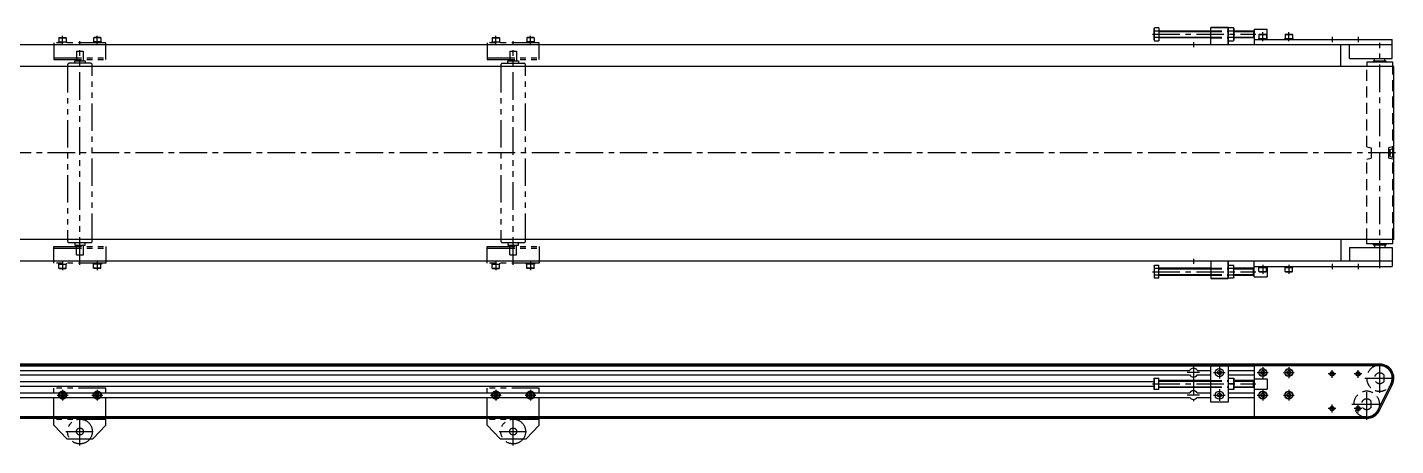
# Model space of a CAD drawing. Extents: x -48 to 3018, y -223 to 446.
# Drawn here: x 1439 to 3018, y -63 to 420 of the extents above; entities that cross this region are included whole.
import ezdxf

# ---------------------------------------------------------------- set-up
doc = ezdxf.new("R2010")
doc.units = 0
for name, pattern in [('CENTER', [50.8, 31.75, -6.35, 6.35, -6.35]), ('DASHED', [19.05, 12.7, -6.35]), ('PHANTOM', [63.5, 31.75, -6.35, 6.35, -6.35, 6.35, -6.35])]:
    doc.linetypes.add(name, pattern=pattern)
doc.layers.get('0').update_dxf_attribs({"linetype": 'CONTINUOUS'})
doc.layers.add('CENTER', color=1, linetype='CENTER')

msp = doc.modelspace()

# ---------------------------------------------------------------- linework, layer by layer
at = {"color": 7, "linetype": 'CONTINUOUS'}
for p, q in [((2739.7, 418.5), (2740.3, 419.5)), ((2739.7, 405.5), (2739.7, 418.5)), ((2745, 419.5), (2740.3, 419.5)), ((2740.3, 415.8), (2745, 415.8)), ((2745, 419.5), (2745, 404.5)), ((2745, 416), (2805, 416)), ((2825, 420), (2805, 420)), ((2805, 420), (2825, 420)), ((2805, 420), (2825, 420)), ((2805, 400), (2805, 420)), ((2805, 400), (2805, 420)), ((2825, 400), (2825, 420)), ((2825, 420), (2825, 400)), ((2831.2, 419.5), (2825, 419.5)), ((2825, 404.5), (2825, 419.5)), ((2825, 415.8), (2831.2, 415.8)), ((2831.8, 418.5), (2831.2, 419.5)), ((2831.8, 418.5), (2831.8, 405.5)), ((2831.8, 416), (2854.3, 416)), ((2854.3, 416), (2855, 415.3)), ((2854.3, 416), (2854.3, 408)), ((2855, 418), (2855, 400)), ((2855, 418), (2870, 418)), ((2860.7, 411.8), (2861.2, 412.3)), ((2860.7, 411.8), (2869.2, 411.8)), ((2860.7, 411.8), (2860.7, 407.3)), ((2861.2, 412.3), (2868.7, 412.3)), ((2868.7, 412.3), (2869.2, 411.8)), ((2869.2, 411.8), (2869.2, 407.3)), ((2870, 406), (2870, 418)), ((2890.8, 411.8), (2891.3, 412.3)), ((2890.8, 411.8), (2899.3, 411.8)), ((2890.8, 411.8), (2890.8, 407.3)), ((2891.3, 412.3), (2898.8, 412.3)), ((2898.8, 412.3), (2899.3, 411.8)), ((2899.3, 411.8), (2899.3, 407.3)), ((3014.5, 400), (-29.5, 400)), ((2739.7, 405.5), (2740.3, 404.5)), ((2745, 408.2), (2740.3, 408.2)), ((2740.3, 404.5), (2745, 404.5)), ((2805, 408), (2745, 408)), ((2831.2, 408.2), (2825, 408.2)), ((2825, 404.5), (2831.2, 404.5)), ((2831.8, 405.5), (2831.2, 404.5)), ((2854.3, 408), (2831.8, 408)), ((2855, 408.7), (2854.3, 408)), ((2855, 406), (3014.5, 406)), ((2860.4, 407.3), (2869.6, 407.3)), ((2860.4, 406), (2860.4, 407.3)), ((2865, 407.3), (2864.7, 406)), ((2865.3, 407.3), (2865, 406)), ((2869.6, 407.3), (2869.6, 406)), ((2890.4, 407.3), (2899.6, 407.3)), ((2890.4, 406), (2890.4, 407.3)), ((2895, 407.3), (2894.7, 406)), ((2895.3, 407.3), (2895, 406)), ((2899.6, 407.3), (2899.6, 406)), ((2955, 375), (2955, 400)), ((2965, 384), (2965, 400)), ((3014.5, 384), (3014.5, 406)), ((2965, 384), (3014.5, 384)), ((3015, 380), (2985, 380)), ((2985, 380), (2985, 375)), ((3007.5, 381), (2992.5, 381)), ((2992.5, 381), (2992.5, 380)), ((2994, 381.1), (2994, 384)), ((2994, 381.1), (3006, 381.1)), ((2994.6, 381.1), (2994, 381.1)), ((2994.6, 381), (2994.6, 381.1)), ((3005.4, 381), (3005.4, 381.1)), ((3005.4, 381.1), (3006, 381.1)), ((3006, 381.1), (3006, 384)), ((3007.5, 380), (3007.5, 381)), ((3015, 375), (3015, 380)), ((3016.4, 375), (-31.4, 375)), ((3016.4, 175), (3016.4, 375)), ((3016.4, 175), (-31.4, 175)), ((2955, 175), (2955, 150)), ((2985, 170), (2985, 175)), ((3015, 170), (3015, 175)), ((2965, 166), (3014.5, 166)), ((2965, 166), (2965, 150)), ((3015, 170), (2985, 170)), ((2992.5, 170), (2992.5, 169)), ((2992.5, 169), (3007.5, 169)), ((3006, 168.8), (2994, 168.8)), ((2994.6, 168.8), (2994, 168.8)), ((2994, 168.8), (2994, 166)), ((2994.6, 169), (2994.6, 168.8)), ((3005.4, 169), (3005.4, 168.8)), ((3005.4, 168.8), (3006, 168.8)), ((3006, 168.8), (3006, 166)), ((3007.5, 169), (3007.5, 170)), ((3014.5, 166), (3014.5, 144)), ((3014.5, 150), (-29.5, 150)), ((2739.7, 144.5), (2740.3, 145.5)), ((2739.7, 144.5), (2739.7, 131.5)), ((2740.3, 145.5), (2745, 145.5)), ((2745, 130.5), (2745, 145.5)), ((2805, 150), (2805, 130)), ((2805, 150), (2805, 130)), ((2825, 150), (2825, 130)), ((2825, 130), (2825, 150)), ((2825, 145.5), (2831.2, 145.5)), ((2825, 145.5), (2825, 130.5)), ((2831.8, 144.5), (2831.2, 145.5)), ((2831.8, 131.5), (2831.8, 144.5)), ((2855, 132), (2855, 150)), ((2855, 144), (3014.5, 144)), ((2860.4, 144), (2860.4, 142.7)), ((2860.4, 142.7), (2869.6, 142.7)), ((2860.7, 138.2), (2860.7, 142.7)), ((2865, 142.7), (2864.7, 144)), ((2865.3, 142.7), (2865, 144)), ((2869.2, 138.2), (2869.2, 142.7)), ((2869.6, 142.7), (2869.6, 144)), ((2870, 144), (2870, 132)), ((2890.4, 144), (2890.4, 142.7)), ((2890.4, 142.7), (2899.6, 142.7)), ((2890.8, 138.2), (2890.8, 142.7)), ((2895, 142.7), (2894.7, 144)), ((2895.3, 142.7), (2895, 144)), ((2899.3, 138.2), (2899.3, 142.7)), ((2899.6, 142.7), (2899.6, 144)), ((2965, 144), (3014.5, 144)), ((2739.7, 131.5), (2740.3, 130.5)), ((2745, 141.8), (2740.3, 141.8)), ((2740.3, 134.2), (2745, 134.2)), ((2745, 130.5), (2740.3, 130.5)), ((2805, 142), (2745, 142)), ((2745, 134), (2805, 134)), ((2825, 130), (2805, 130)), ((2805, 130), (2825, 130)), ((2805, 130), (2825, 130)), ((2831.2, 141.8), (2825, 141.8)), ((2825, 134.2), (2831.2, 134.2)), ((2831.2, 130.5), (2825, 130.5)), ((2831.8, 131.5), (2831.2, 130.5)), ((2854.3, 142), (2831.8, 142)), ((2831.8, 134), (2854.3, 134)), ((2855, 141.3), (2854.3, 142)), ((2854.3, 134), (2854.3, 142)), ((2854.3, 134), (2855, 134.7)), ((2855, 132), (2870, 132)), ((2860.7, 138.2), (2869.2, 138.2)), ((2860.7, 138.2), (2861.2, 137.7)), ((2861.2, 137.7), (2868.7, 137.7)), ((2868.7, 137.7), (2869.2, 138.2)), ((2890.8, 138.2), (2899.3, 138.2)), ((2890.8, 138.2), (2891.3, 137.7)), ((2891.3, 137.7), (2898.8, 137.7)), ((2898.8, 137.7), (2899.3, 138.2)), ((3000, 31.4), (0, 31.4)), ((3000, 30), (0, 30)), ((0, 29.5), (2855, 29.5)), ((229.2, 24.1), (2780.8, 24.1)), ((229.3, 18.9), (2780.7, 18.9)), ((2789.2, 24.1), (2805, 24.1)), ((2789.3, 18.9), (2805, 18.9)), ((2805, -12.5), (2805, 29.5)), ((2805, 29.5), (2825, 29.5)), ((2815, 23.9), (2812.9, 22.7)), ((2812.9, 22.7), (2812.9, 20.3)), ((2815, 19.1), (2812.9, 20.3)), ((2815, 23.9), (2817.1, 22.7)), ((2815, 19.1), (2817.1, 20.3)), ((2817.1, 22.7), (2817.1, 20.3)), ((2825, 29.5), (2825, -12.5)), ((2825, 24.1), (2855, 24.1)), ((2825, 18.9), (2855, 18.9)), ((3000, 29.5), (2855, 29.5)), ((2855, 29.5), (2855, -29.5)), ((2865, 23.8), (2863, 22.7)), ((2863, 22.7), (2863, 20.3)), ((2863, 20.3), (2865, 19.2)), ((2865, 26.1), (2865, 25.7)), ((2867, 22.7), (2865, 23.8)), ((2865, 19.2), (2867, 20.3)), ((2865.3, 26.1), (2865.3, 25.7)), ((2867, 20.3), (2867, 22.7)), ((2895, 23.8), (2893, 22.7)), ((2893, 22.7), (2893, 20.3)), ((2893, 20.3), (2895, 19.2)), ((2895, 26.1), (2895, 25.7)), ((2897, 22.7), (2895, 23.8)), ((2895, 19.2), (2897, 20.3)), ((2895.3, 26.1), (2895.3, 25.7)), ((2897, 20.3), (2897, 22.7)), ((229.2, 11.1), (2739.7, 11.1)), ((229.3, 5.9), (2739.7, 5.9)), ((2739.7, 2), (2739.7, 15)), ((2739.7, 15), (2745, 15)), ((2745, 2), (2739.7, 2)), ((2740.3, 8.5), (2745, 8.5)), ((2745, 2), (2745, 15)), ((2805, 12.5), (2745, 12.5)), ((2745, 4.5), (2805, 4.5)), ((2825, 15), (2825, 2)), ((2825, 15), (2831.8, 15)), ((2831.8, 2), (2825, 2)), ((2831.2, 8.5), (2825.6, 8.5)), ((2831.8, 15), (2831.8, 2)), ((2854.3, 12.5), (2831.8, 12.5)), ((2831.8, 4.5), (2854.3, 4.5)), ((2855, 11.8), (2854.3, 12.5)), ((2854.3, 4.5), (2854.3, 12.5)), ((2854.3, 4.5), (2855, 5.2)), ((2855, 14.5), (2870, 14.5)), ((2855, 2.5), (2870, 2.5)), ((2865, 0.1), (2865, -0.3)), ((2865.3, 0.1), (2865.3, -0.3)), ((2870, 14.5), (2870, 2.5)), ((2895, 0.1), (2895, -0.3)), ((2895.3, 0.1), (2895.3, -0.3)), ((3013, 8.5), (2998, -21.5)), ((2998.4, -21.7), (3013.4, 8.3)), ((2999.7, -22.3), (3014.7, 7.7)), ((229.2, -1.9), (2780.8, -1.9)), ((229.3, -7.1), (2780.7, -7.1)), ((2789.2, -1.9), (2805, -1.9)), ((2789.3, -7.1), (2805, -7.1)), ((2825, -12.5), (2805, -12.5)), ((2815, -2), (2812.9, -3.3)), ((2812.9, -3.3), (2812.9, -5.7)), ((2815, -6.9), (2812.9, -5.7)), ((2815, -2), (2817.1, -3.3)), ((2815, -6.9), (2817.1, -5.7)), ((2817.1, -3.3), (2817.1, -5.7)), ((2825, -1.9), (2855, -1.9)), ((2825, -7.1), (2855, -7.1)), ((2865, -2.2), (2863, -3.3)), ((2863, -3.3), (2863, -5.7)), ((2863, -5.7), (2865, -6.8)), ((2867, -3.3), (2865, -2.2)), ((2865, -6.8), (2867, -5.7)), ((2867, -5.7), (2867, -3.3)), ((2895, -2.2), (2893, -3.3)), ((2893, -3.3), (2893, -5.7)), ((2893, -5.7), (2895, -6.8)), ((2897, -3.3), (2895, -2.2)), ((2895, -6.8), (2897, -5.7)), ((2897, -5.7), (2897, -3.3)), ((2855, -29.5), (75, -29.5)), ((2985, -30), (1000.5, -30)), ((2985, -31.4), (1000.5, -31.4)), ((2985, -29.5), (2855, -29.5))]:
    msp.add_line(p, q, dxfattribs=at)
at = {"color": 3, "linetype": 'CONTINUOUS'}
for p, q in [((2745, 415.3), (2805, 415.3)), ((2831.8, 415.3), (2855, 415.3)), ((2745, 408.7), (2805, 408.7)), ((2831.8, 408.7), (2855, 408.7)), ((2745, 141.3), (2805, 141.3)), ((2745, 134.7), (2805, 134.7)), ((2831.8, 141.3), (2855, 141.3)), ((2831.8, 134.7), (2855, 134.7)), ((2745, 11.8), (2805, 11.8)), ((2745, 5.2), (2805, 5.2)), ((2831.8, 11.8), (2855, 11.8)), ((2831.8, 5.2), (2855, 5.2))]:
    msp.add_line(p, q, dxfattribs=at)
at = {"color": 3, "linetype": 'DASHED'}
for p, q in [((2805, 416), (2825, 416)), ((2805, 415.3), (2825, 415.3)), ((2805, 408.7), (2825, 408.7)), ((2805, 408), (2825, 408)), ((2985, 282), (2985, 375)), ((3015, 175), (3015, 375)), ((2985, 282), (2990, 280.9)), ((2985, 268), (2990, 269.1)), ((2990, 280.9), (2990, 269.1)), ((3015, 282), (3010, 280.9)), ((3010, 280.9), (3010, 269.1)), ((3015, 268), (3010, 269.1)), ((3012, 278.9), (3015, 280)), ((3012, 276), (3012, 278.9)), ((3012, 271.1), (3012, 274)), ((3012, 271.1), (3015, 270)), ((2985, 175), (2985, 268)), ((2805, 142), (2825, 142)), ((2805, 141.3), (2825, 141.3)), ((2805, 134.7), (2825, 134.7)), ((2805, 134), (2825, 134)), ((3004.6, 19), (3004.6, 11)), ((2805, 12.5), (2825, 12.5)), ((2805, 11.8), (2825, 11.8)), ((2805, 5.2), (2825, 5.2)), ((2805, 4.5), (2825, 4.5)), ((2989.6, -11), (2989.6, -19))]:
    msp.add_line(p, q, dxfattribs=at)
at = {"color": 3, "linetype": 'PHANTOM'}
for p, q in [((1470, 402), (1470, 383)), ((1530, 402), (1470, 402)), ((1475.3, 402), (1475.3, 403.3)), ((1475.3, 403.3), (1484.5, 403.3)), ((1475.7, 407.8), (1476.2, 408.3)), ((1475.7, 407.8), (1475.7, 403.3)), ((1475.7, 407.8), (1484.2, 407.8)), ((1476.2, 408.3), (1483.7, 408.3)), ((1480, 403.3), (1479.7, 402)), ((1480, 400), (1480, 410.3)), ((1480.3, 403.3), (1480, 402)), ((1483.7, 408.3), (1484.2, 407.8)), ((1484.2, 407.8), (1484.2, 403.3)), ((1484.5, 403.3), (1484.5, 402)), ((1500, 146), (1500, 404)), ((1515.5, 403.3), (1515.5, 402)), ((1524.7, 403.3), (1515.5, 403.3)), ((1516.3, 408.3), (1515.8, 407.8)), ((1515.8, 407.8), (1515.8, 403.3)), ((1524.3, 407.8), (1515.8, 407.8)), ((1523.8, 408.3), (1516.3, 408.3)), ((1520, 403.3), (1519.7, 402)), ((1520, 400), (1520, 410.3)), ((1520.3, 403.3), (1520, 402)), ((1524.3, 407.8), (1523.8, 408.3)), ((1524.3, 407.8), (1524.3, 403.3)), ((1524.7, 402), (1524.7, 403.3)), ((1530, 383), (1530, 402)), ((1970, 402), (1970, 383)), ((2030, 402), (1970, 402)), ((1975.4, 403.3), (1984.6, 403.3)), ((1975.4, 402), (1975.4, 403.3)), ((1975.8, 407.8), (1976.3, 408.3)), ((1975.8, 407.8), (1984.3, 407.8)), ((1975.8, 407.8), (1975.8, 403.3)), ((1976.3, 408.3), (1983.8, 408.3)), ((1980, 403.3), (1979.7, 402)), ((1980, 400), (1980, 410.3)), ((1980.3, 403.3), (1980, 402)), ((1983.8, 408.3), (1984.3, 407.8)), ((1984.3, 407.8), (1984.3, 403.3)), ((1984.6, 403.3), (1984.6, 402)), ((2000, 146), (2000, 404)), ((2024.6, 403.3), (2015.4, 403.3)), ((2015.4, 403.3), (2015.4, 402)), ((2016.3, 408.3), (2015.8, 407.8)), ((2024.3, 407.8), (2015.8, 407.8)), ((2015.8, 407.8), (2015.8, 403.3)), ((2023.8, 408.3), (2016.3, 408.3)), ((2020, 403.3), (2019.7, 402)), ((2020, 400), (2020, 410.3)), ((2020.3, 403.3), (2020, 402)), ((2024.3, 407.8), (2023.8, 408.3)), ((2024.3, 407.8), (2024.3, 403.3)), ((2024.6, 402), (2024.6, 403.3)), ((2030, 383), (2030, 402)), ((1470, 385), (1530, 385)), ((1470, 383), (1530, 383)), ((1494, 378.5), (1494, 381.5)), ((1494, 378.5), (1494, 381.5)), ((1494, 381.5), (1506, 381.5)), ((1496.1, 392.5), (1503.9, 392.5)), ((1496.1, 392.5), (1496.1, 381.5)), ((1503.9, 392.5), (1503.9, 381.5)), ((1506, 381.5), (1506, 378.5)), ((1506, 381.5), (1506, 378.5)), ((1970, 385), (2030, 385)), ((1970, 383), (2030, 383)), ((1994, 378.5), (1994, 381.5)), ((1994, 378.5), (1994, 381.5)), ((1994, 381.5), (2006, 381.5)), ((1996.1, 392.5), (2003.9, 392.5)), ((1996.1, 392.5), (1996.1, 381.5)), ((2003.9, 392.5), (2003.9, 381.5)), ((2006, 381.5), (2006, 378.5)), ((2006, 381.5), (2006, 378.5)), ((1485.7, 376.5), (1485.7, 173.5)), ((1512.3, 378.5), (1487.7, 378.5)), ((1514.3, 173.5), (1514.3, 376.5)), ((1985.7, 376.5), (1985.7, 173.5)), ((1987.7, 378.5), (2012.3, 378.5)), ((2014.3, 173.5), (2014.3, 376.5)), ((1470, 167), (1530, 167)), ((1470, 148), (1470, 167)), ((1470, 165), (1530, 165)), ((1487.7, 171.5), (1512.3, 171.5)), ((1494, 171.5), (1494, 168.5)), ((1494, 168.5), (1506, 168.5)), ((1496, 157.5), (1496, 168.5)), ((1504, 157.5), (1504, 168.5)), ((1506, 168.5), (1506, 171.5)), ((1530, 167), (1530, 148)), ((1970, 167), (2030, 167)), ((1970, 148), (1970, 167)), ((1970, 165), (2030, 165)), ((1987.7, 171.5), (2012.3, 171.5)), ((1994, 171.5), (1994, 168.5)), ((1994, 168.5), (2006, 168.5)), ((1996, 157.5), (1996, 168.5)), ((2004, 157.5), (2004, 168.5)), ((2006, 168.5), (2006, 171.5)), ((2030, 167), (2030, 148)), ((1530, 148), (1470, 148)), ((1475.3, 148), (1475.3, 146.7)), ((1475.3, 146.7), (1484.5, 146.7)), ((1475.7, 142.2), (1475.7, 146.7)), ((1475.7, 142.2), (1476.2, 141.7)), ((1475.7, 142.2), (1484.2, 142.2)), ((1480, 146.7), (1479.7, 148)), ((1480, 150), (1480, 139.7)), ((1480.3, 146.7), (1480, 148)), ((1483.7, 141.7), (1484.2, 142.2)), ((1484.2, 142.2), (1484.2, 146.7)), ((1484.5, 146.7), (1484.5, 148)), ((1496, 157.5), (1504, 157.5)), ((1515.5, 146.7), (1515.5, 148)), ((1524.7, 146.7), (1515.5, 146.7)), ((1515.8, 142.2), (1515.8, 146.7)), ((1516.3, 141.7), (1515.8, 142.2)), ((1524.3, 142.2), (1515.8, 142.2)), ((1520, 146.7), (1519.7, 148)), ((1520, 150), (1520, 139.7)), ((1520.3, 146.7), (1520, 148)), ((1524.3, 142.2), (1523.8, 141.7)), ((1524.3, 142.2), (1524.3, 146.7)), ((1524.7, 148), (1524.7, 146.7)), ((2030, 148), (1970, 148)), ((1975.4, 148), (1975.4, 146.7)), ((1975.4, 146.7), (1984.6, 146.7)), ((1975.8, 142.2), (1975.8, 146.7)), ((1975.8, 142.2), (1984.3, 142.2)), ((1975.8, 142.2), (1976.3, 141.7)), ((1980, 146.7), (1979.7, 148)), ((1980, 150), (1980, 139.7)), ((1980.3, 146.7), (1980, 148)), ((1983.8, 141.7), (1984.3, 142.2)), ((1984.3, 142.2), (1984.3, 146.7)), ((1984.6, 146.7), (1984.6, 148)), ((1996, 157.5), (2004, 157.5)), ((2015.4, 146.7), (2015.4, 148)), ((2024.6, 146.7), (2015.4, 146.7)), ((2015.8, 142.2), (2015.8, 146.7)), ((2024.3, 142.2), (2015.8, 142.2)), ((2016.3, 141.7), (2015.8, 142.2)), ((2020, 146.7), (2019.7, 148)), ((2020, 150), (2020, 139.7)), ((2020.3, 146.7), (2020, 148)), ((2024.3, 142.2), (2023.8, 141.7)), ((2024.3, 142.2), (2024.3, 146.7)), ((2024.6, 148), (2024.6, 146.7)), ((1476.2, 141.7), (1483.7, 141.7)), ((1523.8, 141.7), (1516.3, 141.7)), ((1976.3, 141.7), (1983.8, 141.7)), ((2023.8, 141.7), (2016.3, 141.7)), ((1530, 3.5), (1470, 3.5)), ((1470, -39.3), (1470, 3.5)), ((1480, 1.7), (1480, -10.8)), ((1480.3, -0.3), (1480.3, 0.1)), ((1520, 1.7), (1520, -10.8)), ((1520.3, -0.3), (1520.3, 0.1)), ((1530, -39.3), (1530, 3.5)), ((2030, 3.5), (1970, 3.5)), ((1970, -39.3), (1970, 3.5)), ((1980, 1.7), (1980, -10.8)), ((1980.3, -0.3), (1980.3, 0.1)), ((2020, 1.7), (2020, -10.8)), ((2020.3, -0.3), (2020.3, 0.1)), ((2030, -39.3), (2030, 3.5)), ((1473.8, -4.5), (1486.3, -4.5)), ((1480, -2.2), (1478, -3.3)), ((1478, -3.3), (1478, -5.7)), ((1478, -5.7), (1480, -6.8)), ((1482, -3.3), (1480, -2.2)), ((1480, -6.8), (1482, -5.7)), ((1482, -5.7), (1482, -3.3)), ((1513.8, -4.5), (1526.3, -4.5)), ((1520, -2.2), (1518, -3.3)), ((1518, -3.3), (1518, -5.7)), ((1518, -5.7), (1520, -6.8)), ((1522, -3.3), (1520, -2.2)), ((1520, -6.8), (1522, -5.7)), ((1522, -5.7), (1522, -3.3)), ((1973.8, -4.5), (1986.3, -4.5)), ((1980, -2.2), (1978, -3.3)), ((1978, -3.3), (1978, -5.7)), ((1978, -5.7), (1980, -6.8)), ((1982, -3.3), (1980, -2.2)), ((1980, -6.8), (1982, -5.7)), ((1982, -5.7), (1982, -3.3)), ((2013.8, -4.5), (2026.3, -4.5)), ((2020, -2.2), (2018, -3.3)), ((2018, -3.3), (2018, -5.7)), ((2018, -5.7), (2020, -6.8)), ((2022, -3.3), (2020, -2.2)), ((2020, -6.8), (2022, -5.7)), ((2022, -5.7), (2022, -3.3)), ((1530, -30.5), (1470, -30.5)), ((1500, -62.8), (1500, -30.2)), ((2030, -30.5), (1970, -30.5)), ((2000, -62.8), (2000, -30.2)), ((1530, -32.5), (1470, -32.5)), ((1485, -55), (1470, -39.3)), ((1483.7, -46.5), (1516.3, -46.5)), ((1515, -55), (1530, -39.3)), ((2030, -32.5), (1970, -32.5)), ((1985, -55), (1970, -39.3)), ((1983.7, -46.5), (2016.3, -46.5)), ((2015, -55), (2030, -39.3)), ((1485, -55), (1515, -55)), ((1985, -55), (2015, -55))]:
    msp.add_line(p, q, dxfattribs=at)
at = {"color": 7, "linetype": 'CONTINUOUS'}
for centre, radius in [((2815, 21.5), 4.75), ((2865, 21.5), 4.6), ((2865, 21.5), 4.25), ((2895, 21.5), 4.6), ((2895, 21.5), 4.25), ((2945, 20), 2.07), ((2975, 20), 2.07), ((2815, -4.5), 4.75), ((2865, -4.5), 4.6), ((2895, -4.5), 4.6), ((2865, -4.5), 4.25), ((2895, -4.5), 4.25), ((2945, -20), 2.07), ((2975, -20), 2.07)]:
    msp.add_circle(centre, radius, dxfattribs=at)
at = {"color": 3, "linetype": 'CONTINUOUS'}
for centre in [(2945, 20), (2975, 20), (2945, -20), (2975, -20)]:
    msp.add_circle(centre, 2.5, dxfattribs=at)
at = {"color": 3, "linetype": 'PHANTOM'}
for centre, radius in [((1480, -4.5), 4.6), ((1520, -4.5), 4.6), ((1980, -4.5), 4.6), ((2020, -4.5), 4.6), ((1480, -4.5), 4.25), ((1480, -4.5), 3.75), ((1520, -4.5), 4.25), ((1520, -4.5), 3.75), ((1980, -4.5), 4.25), ((1980, -4.5), 3.75), ((2020, -4.5), 4.25), ((2020, -4.5), 3.75), ((1500, -46.5), 14.3), ((1500, -46.5), 4), ((2000, -46.5), 14.3), ((2000, -46.5), 4)]:
    msp.add_circle(centre, radius, dxfattribs=at)
at = {"color": 7, "linetype": 'CONTINUOUS'}
for centre, radius, start, end in [((2743, 417.6), 3.32, 154.3842, 214.3842), ((2752.1, 412), 12.4, 162.412, 197.588), ((2828.5, 417.6), 3.32, 325.6158, 25.6158), ((2819.4, 412), 12.4, 342.412, 17.588), ((2743, 406.4), 3.32, 145.6158, 205.6158), ((2828.5, 406.4), 3.32, 334.3842, 34.3842), ((2743, 143.6), 3.32, 154.3842, 214.3842), ((2828.5, 143.6), 3.32, 325.6158, 25.6158), ((2752.1, 138), 12.4, 162.412, 197.588), ((2743, 132.4), 3.32, 145.6158, 205.6158), ((2819.4, 138), 12.4, 342.412, 17.588), ((2828.5, 132.4), 3.32, 334.3842, 34.3842), ((2785, 21.5), 5, 210.8741, 329.1259), ((2785, 21.5), 5, 31.7926, 148.2074), ((3000, 15), 15, 318.5998, 104.8351), ((3000, 15), 16.4, 333.4349, 90.0015), ((3000, 15), 14.5, 333.4349, 90), ((2749.1, 11.7), 9.39, 159.7438, 200.2562), ((2749.1, 5.2), 9.39, 159.7438, 200.2562), ((2785, -4.5), 5, 31.7926, 148.2074), ((2822.4, 11.7), 9.39, 339.7438, 20.2562), ((2822.4, 5.2), 9.39, 339.7438, 20.2562), ((2785, -4.5), 5, 210.8741, 329.1259), ((2985, -15), 15, 255.1649, 348.2701), ((2985, -15), 14.5, 270, 333.4349), ((2985, -15), 16.4, 270, 333.4349)]:
    msp.add_arc(centre, radius, start, end, dxfattribs=at)
at = {"color": 3, "linetype": 'PHANTOM'}
for centre, start, end in [((1487.7, 376.5), 90, 180), ((1487.7, 376.5), 90, 180), ((1512.3, 376.5), 0, 90), ((1512.3, 376.5), 0, 90), ((1987.7, 376.5), 90, 180), ((1987.7, 376.5), 90, 180), ((2012.3, 376.5), 0, 90), ((2012.3, 376.5), 0, 90), ((1487.7, 173.5), 180, 270), ((1512.3, 173.5), 270, 0), ((1987.7, 173.5), 180, 270), ((2012.3, 173.5), 270, 0)]:
    msp.add_arc(centre, 2, start, end, dxfattribs=at)
at = {"color": 3, "linetype": 'DASHED'}
for centre, radius, start, end in [((3012, 275), 1, 270, 90), ((3000, 15), 15, 104.8351, 318.5998), ((3000, 15), 6.1, 41.0534, 318.9466), ((2985, -15), 15, 348.2701, 255.1649), ((2985, -15), 6.1, 41.0534, 318.9466)]:
    msp.add_arc(centre, radius, start, end, dxfattribs=at)
at = {"layer": 'CENTER', "color": 1, "linetype": 'CENTER'}
for p, q in [((2737.7, 412), (2857, 412)), ((2865, 404), (2865, 414.3)), ((2895, 404), (2895, 414.3)), ((2785, 403), (2785, 397)), ((2945, 409), (2945, 403)), ((2975, 409), (2975, 403)), ((3000, 142), (3000, 402)), ((3018.4, 275), (-33.4, 275)), ((2785, 153), (2785, 147)), ((2865, 146), (2865, 135.7)), ((2895, 146), (2895, 135.7)), ((2945, 147), (2945, 141)), ((2975, 147), (2975, 141)), ((2737.7, 138), (2857, 138)), ((3000, -2), (3000, 32.9)), ((2792, 21.5), (2778, 21.5)), ((2785, 28.5), (2785, -11.5)), ((2808.3, 21.5), (2821.8, 21.5)), ((2815, 28.3), (2815, 14.8)), ((2858.7, 21.5), (2871.2, 21.5)), ((2865, 27.7), (2865, 15.2)), ((2888.8, 21.5), (2901.3, 21.5)), ((2895, 27.7), (2895, 15.2)), ((2949.5, 20), (2940.5, 20)), ((2945, 15.5), (2945, 24.5)), ((2979.5, 20), (2970.5, 20)), ((2975, 15.5), (2975, 24.5)), ((2737.7, 8.5), (2857, 8.5)), ((2815, 2.3), (2815, -11.2)), ((2865, 1.7), (2865, -10.8)), ((2895, 1.7), (2895, -10.8)), ((2983, 15), (3017.9, 15)), ((2985, -32.9), (2985, 2)), ((2792, -4.5), (2778, -4.5)), ((2808.3, -4.5), (2821.8, -4.5)), ((2858.7, -4.5), (2871.2, -4.5)), ((2888.8, -4.5), (2901.3, -4.5)), ((2945, -24.5), (2945, -15.5)), ((2968, -15), (3002, -15)), ((2975, -24.5), (2975, -15.5)), ((2949.5, -20), (2940.5, -20)), ((2979.5, -20), (2970.5, -20))]:
    msp.add_line(p, q, dxfattribs=at)

doc.saveas('drawing.dxf')
